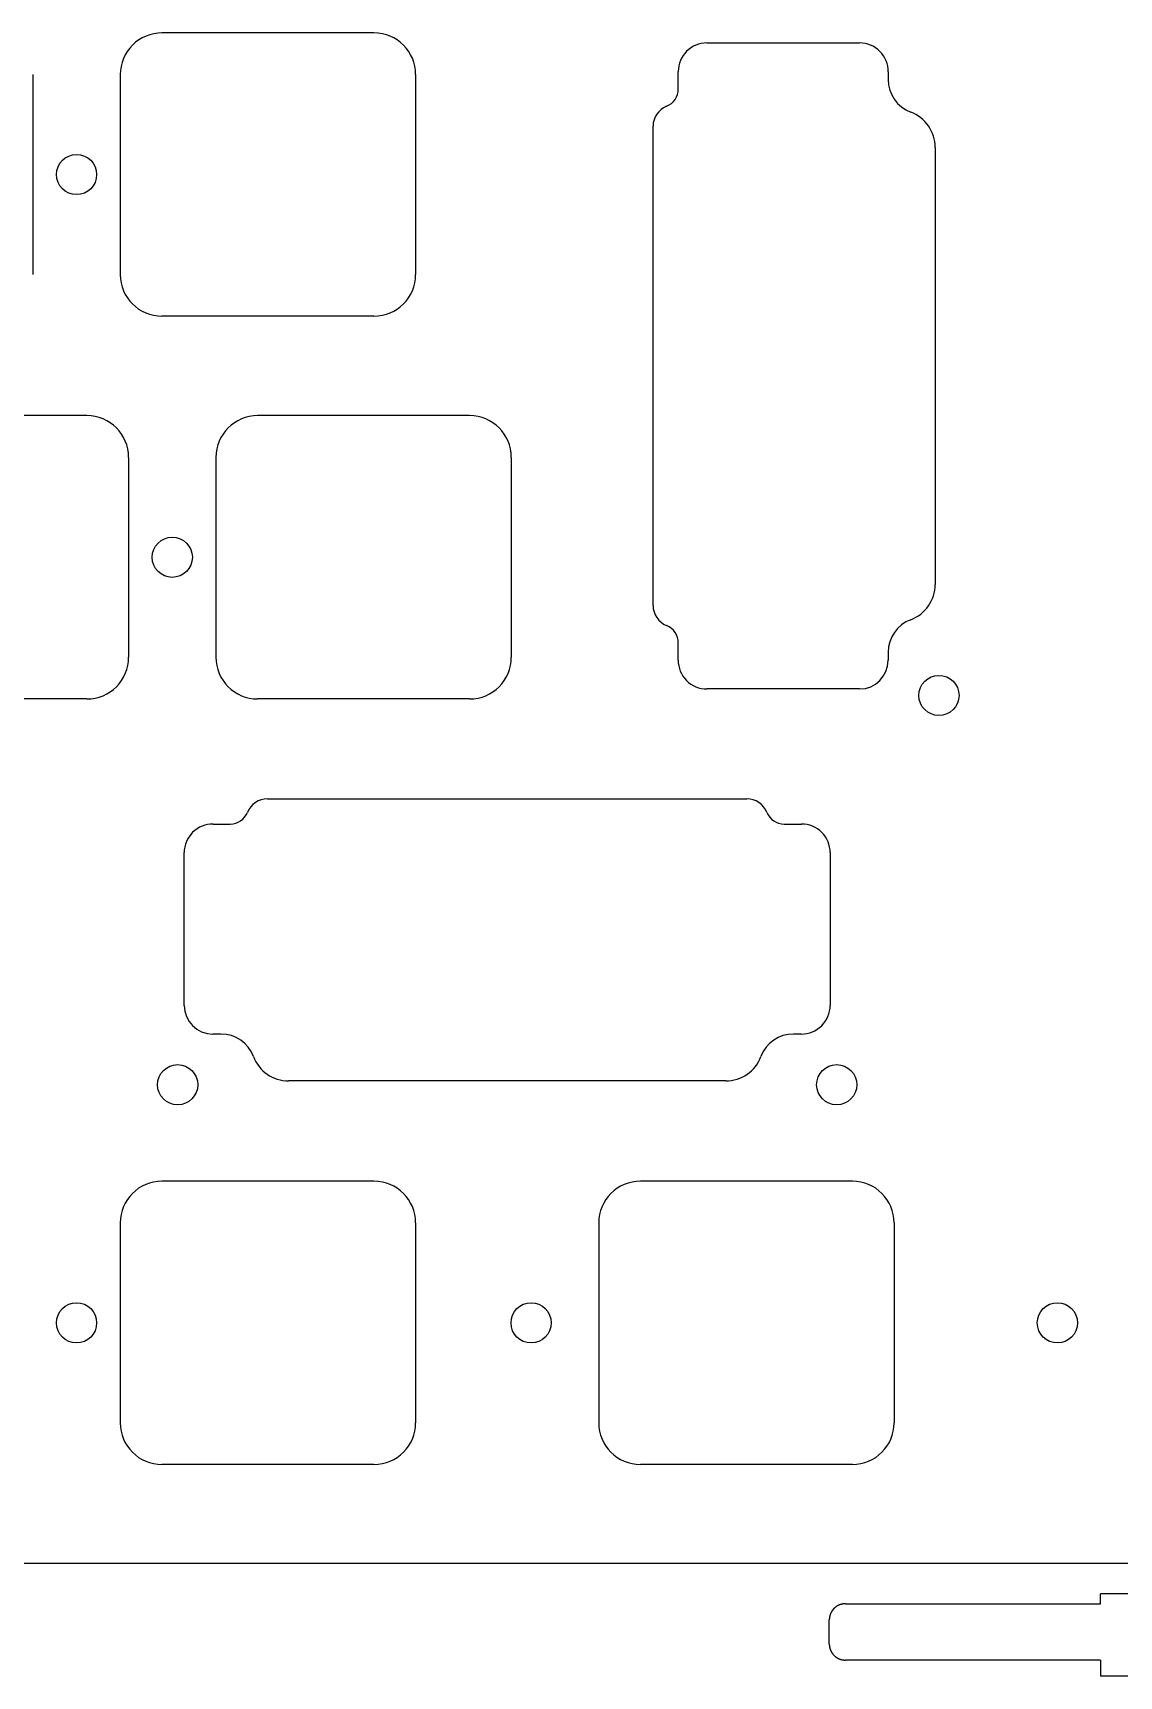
# Model space of a CAD drawing. Header units: millimetres. Extents: x -11 to 340, y -118 to 18.
# Drawn here: x 226.4 to 280.5, y -117.6 to -35.8 of the extents above; entities that cross this region are included whole.
import ezdxf

# ---------------------------------------------------------------- set-up
doc = ezdxf.new("R2010")
doc.units = ezdxf.units.MM
doc.header["$MEASUREMENT"] = 0
doc.layers.add('BLACK', color=7, linetype='CONTINUOUS')

msp = doc.modelspace()

# ---------------------------------------------------------------- linework, layer by layer
at = {"layer": 'BLACK', "linetype": 'Continuous'}
for p, q in [((232.850001, -35.812502), (232.850001, -35.8125)), ((243.4, -35.8125), (232.850001, -35.8125)), ((259.96831, -36.312135), (267.56915, -36.312135)), ((226.425001, -37.8875), (226.425001, -47.8375)), ((230.775001, -37.8875), (230.775001, -47.8375)), ((245.475001, -37.8875), (245.475001, -47.8375)), ((258.54331, -38.602725), (258.54331, -37.737125)), ((268.99419, -37.749042), (268.99419, -38.141175)), ((257.29115, -64.315125), (257.29115, -40.459925)), ((271.33066, -41.512075), (271.33066, -63.262925)), ((243.400001, -49.9125), (232.85, -49.9125)), ((243.400001, -49.912501), (243.400001, -49.9125)), ((229.1125, -54.8625), (218.562501, -54.8625)), ((248.1625, -54.8625), (237.612499, -54.8625)), ((231.187501, -56.9375), (231.187501, -66.8875)), ((235.5375, -56.9375), (235.5375, -66.887501)), ((250.2375, -56.9375), (250.2375, -66.8875)), ((257.291161, -64.315125), (257.29115, -64.315125)), ((258.543298, -66.172425), (258.54331, -66.172425)), ((258.54331, -67.025988), (258.54331, -66.172425)), ((268.99419, -66.633925), (268.99419, -67.038025)), ((267.56919, -68.463015), (259.96845, -68.463015)), ((229.112501, -68.9625), (218.5625, -68.9625)), ((229.112501, -68.962501), (229.112501, -68.9625)), ((248.1625, -68.9625), (237.6125, -68.9625)), ((238.103625, -73.9349), (261.958825, -73.9349)), ((238.103625, -73.934911), (238.103625, -73.9349)), ((235.392762, -75.18706), (236.246325, -75.18706)), ((236.246325, -75.187048), (236.246325, -75.18706)), ((263.816025, -75.18706), (264.681625, -75.18706)), ((233.955735, -84.21294), (233.955735, -76.6122)), ((266.106615, -76.61206), (266.106615, -84.2129)), ((235.784825, -85.63794), (235.380725, -85.63794)), ((264.669708, -85.63794), (264.277575, -85.63794)), ((260.906675, -87.97441), (239.155825, -87.97441)), ((243.4, -92.9625), (232.849999, -92.9625)), ((267.2125, -92.9625), (256.662499, -92.9625)), ((230.775, -95.0375), (230.775, -104.987501)), ((245.475, -95.0375), (245.475, -104.9875)), ((254.5875, -95.0375), (254.5875, -104.987501)), ((269.2875, -95.0375), (269.2875, -104.9875)), ((243.4, -107.0625), (232.85, -107.0625)), ((267.2125, -107.0625), (256.6625, -107.0625)), ((286.3125, -111.9925), (221.893425, -111.9925)), ((279.5625, -113.995029), (279.5625, -113.4925)), ((286.3125, -113.4925), (279.5625, -113.4925)), ((266.121144, -114.493817), (266.11965, -114.497516)), ((266.122656, -114.490126), (266.121144, -114.493817)), ((266.124187, -114.486441), (266.122656, -114.490126)), ((266.125736, -114.482766), (266.124187, -114.486441)), ((266.127304, -114.479096), (266.125736, -114.482766)), ((266.12889, -114.475436), (266.127304, -114.479096)), ((266.130495, -114.471781), (266.12889, -114.475436)), ((266.132118, -114.468136), (266.130495, -114.471781)), ((266.13376, -114.464497), (266.132118, -114.468136)), ((266.13542, -114.460868), (266.13376, -114.464497)), ((266.137098, -114.457245), (266.13542, -114.460868)), ((266.138795, -114.453632), (266.137098, -114.457245)), ((266.14051, -114.450026), (266.138795, -114.453632)), ((266.142243, -114.44643), (266.14051, -114.450026)), ((266.143995, -114.44284), (266.142243, -114.44643)), ((266.145764, -114.43926), (266.143995, -114.44284)), ((266.147552, -114.435687), (266.145764, -114.43926)), ((266.149357, -114.432125), (266.147552, -114.435687)), ((266.151181, -114.428569), (266.149357, -114.432125)), ((266.153022, -114.425024), (266.151181, -114.428569)), ((266.154882, -114.421487), (266.153022, -114.425024)), ((266.15676, -114.41796), (266.154882, -114.421487)), ((266.158655, -114.41444), (266.15676, -114.41796)), ((266.160568, -114.410931), (266.158655, -114.41444)), ((266.162499, -114.40743), (266.160568, -114.410931)), ((266.164448, -114.40394), (266.162499, -114.40743)), ((266.166414, -114.400457), (266.164448, -114.40394)), ((266.168398, -114.396986), (266.166414, -114.400457)), ((266.1704, -114.393523), (266.168398, -114.396986)), ((266.172418, -114.390071), (266.1704, -114.393523)), ((266.174455, -114.386627), (266.172418, -114.390071)), ((266.176509, -114.383194), (266.174455, -114.386627)), ((266.17858, -114.379771), (266.176509, -114.383194)), ((266.180668, -114.376358), (266.17858, -114.379771)), ((266.182775, -114.372954), (266.180668, -114.376358)), ((266.184897, -114.369562), (266.182775, -114.372954)), ((266.187038, -114.366179), (266.184897, -114.369562)), ((266.189195, -114.362807), (266.187038, -114.366179)), ((266.191369, -114.359445), (266.189195, -114.362807)), ((266.19356, -114.356095), (266.191369, -114.359445)), ((266.195769, -114.352754), (266.19356, -114.356095)), ((266.197994, -114.349425), (266.195769, -114.352754)), ((266.200236, -114.346105), (266.197994, -114.349425)), ((266.202495, -114.342798), (266.200236, -114.346105)), ((266.20477, -114.339501), (266.202495, -114.342798)), ((266.207062, -114.336215), (266.20477, -114.339501)), ((266.209371, -114.33294), (266.207062, -114.336215)), ((266.211696, -114.329678), (266.209371, -114.33294)), ((266.214038, -114.326425), (266.211696, -114.329678)), ((266.216396, -114.323185), (266.214038, -114.326425)), ((266.21877, -114.319956), (266.216396, -114.323185)), ((266.221161, -114.316739), (266.21877, -114.319956)), ((266.223568, -114.313534), (266.221161, -114.316739)), ((266.225991, -114.31034), (266.223568, -114.313534)), ((266.22843, -114.307158), (266.225991, -114.31034)), ((266.230885, -114.303989), (266.22843, -114.307158)), ((266.233356, -114.300831), (266.230885, -114.303989)), ((266.235843, -114.297686), (266.233356, -114.300831)), ((266.238346, -114.294552), (266.235843, -114.297686)), ((266.240864, -114.291432), (266.238346, -114.294552)), ((266.243399, -114.288323), (266.240864, -114.291432)), ((266.245948, -114.285227), (266.243399, -114.288323)), ((266.248514, -114.282144), (266.245948, -114.285227)), ((266.251094, -114.279073), (266.248514, -114.282144)), ((266.253691, -114.276015), (266.251094, -114.279073)), ((266.256302, -114.27297), (266.253691, -114.276015)), ((266.258929, -114.269938), (266.256302, -114.27297)), ((266.261571, -114.266919), (266.258929, -114.269938)), ((266.264228, -114.263913), (266.261571, -114.266919)), ((266.2669, -114.26092), (266.264228, -114.263913)), ((266.269587, -114.257941), (266.2669, -114.26092)), ((266.272289, -114.254975), (266.269587, -114.257941)), ((266.275006, -114.252022), (266.272289, -114.254975)), ((266.277738, -114.249083), (266.275006, -114.252022)), ((266.280484, -114.246158), (266.277738, -114.249083)), ((266.283244, -114.243246), (266.280484, -114.246158)), ((266.28602, -114.240348), (266.283244, -114.243246)), ((266.288809, -114.237464), (266.28602, -114.240348)), ((266.291613, -114.234593), (266.288809, -114.237464)), ((266.294432, -114.231737), (266.291613, -114.234593)), ((266.300111, -114.226067), (266.294432, -114.231737)), ((266.305846, -114.220454), (266.300111, -114.226067)), ((266.311636, -114.214899), (266.305846, -114.220454)), ((266.317482, -114.209401), (266.311636, -114.214899)), ((266.323381, -114.203963), (266.317482, -114.209401)), ((266.329334, -114.198584), (266.323381, -114.203963)), ((266.33534, -114.193266), (266.329334, -114.198584)), ((266.341398, -114.188008), (266.33534, -114.193266)), ((266.347508, -114.182811), (266.341398, -114.188008)), ((266.353668, -114.177676), (266.347508, -114.182811)), ((266.359878, -114.172603), (266.353668, -114.177676)), ((266.366138, -114.167593), (266.359878, -114.172603)), ((266.372446, -114.162647), (266.366138, -114.167593)), ((266.378803, -114.157765), (266.372446, -114.162647)), ((266.385206, -114.152947), (266.378803, -114.157765)), ((266.391657, -114.148194), (266.385206, -114.152947)), ((266.398153, -114.143507), (266.391657, -114.148194)), ((266.404694, -114.138885), (266.398153, -114.143507)), ((266.41128, -114.134331), (266.404694, -114.138885)), ((266.417909, -114.129843), (266.41128, -114.134331)), ((266.424582, -114.125422), (266.417909, -114.129843)), ((266.431297, -114.12107), (266.424582, -114.125422)), ((266.438054, -114.116785), (266.431297, -114.12107)), ((266.444851, -114.11257), (266.438054, -114.116785)), ((266.451689, -114.108423), (266.444851, -114.11257)), ((266.458566, -114.104346), (266.451689, -114.108423)), ((266.465482, -114.100339), (266.458566, -114.104346)), ((266.472436, -114.096402), (266.465482, -114.100339)), ((266.479427, -114.092536), (266.472436, -114.096402)), ((266.486455, -114.088741), (266.479427, -114.092536)), ((266.493519, -114.085017), (266.486455, -114.088741)), ((266.500618, -114.081366), (266.493519, -114.085017)), ((266.507752, -114.077786), (266.500618, -114.081366)), ((266.51492, -114.074278), (266.507752, -114.077786)), ((266.522121, -114.070844), (266.51492, -114.074278)), ((266.529354, -114.067482), (266.522121, -114.070844)), ((266.53662, -114.064194), (266.529354, -114.067482)), ((266.543916, -114.060979), (266.53662, -114.064194)), ((266.551243, -114.057838), (266.543916, -114.060979)), ((266.5586, -114.054772), (266.551243, -114.057838)), ((266.565986, -114.051779), (266.5586, -114.054772)), ((266.573401, -114.048862), (266.565986, -114.051779)), ((266.580844, -114.046019), (266.573401, -114.048862)), ((266.588314, -114.043251), (266.580844, -114.046019)), ((266.59581, -114.040559), (266.588314, -114.043251)), ((266.603333, -114.037942), (266.59581, -114.040559)), ((266.61088, -114.035401), (266.603333, -114.037942)), ((266.618453, -114.032936), (266.61088, -114.035401)), ((266.62605, -114.030547), (266.618453, -114.032936)), ((266.63367, -114.028235), (266.62605, -114.030547)), ((266.641314, -114.025999), (266.63367, -114.028235)), ((266.64898, -114.02384), (266.641314, -114.025999)), ((266.656667, -114.021757), (266.64898, -114.02384)), ((266.664376, -114.019752), (266.656667, -114.021757)), ((266.672106, -114.017824), (266.664376, -114.019752)), ((266.679856, -114.015973), (266.672106, -114.017824)), ((266.687625, -114.0142), (266.679856, -114.015973)), ((266.695414, -114.012504), (266.687625, -114.0142)), ((266.70322, -114.010886), (266.695414, -114.012504)), ((266.711045, -114.009346), (266.70322, -114.010886)), ((266.718888, -114.007884), (266.711045, -114.009346)), ((266.726747, -114.0065), (266.718888, -114.007884)), ((266.734623, -114.005194), (266.726747, -114.0065)), ((266.742515, -114.003967), (266.734623, -114.005194)), ((266.750422, -114.002818), (266.742515, -114.003967)), ((266.758345, -114.001748), (266.750422, -114.002818)), ((266.766282, -114.000756), (266.758345, -114.001748)), ((266.774233, -113.999843), (266.766282, -114.000756)), ((266.782197, -113.999009), (266.774233, -113.999843)), ((266.790175, -113.998254), (266.782197, -113.999009)), ((266.798166, -113.997578), (266.790175, -113.998254)), ((266.806169, -113.996982), (266.798166, -113.997578)), ((266.814184, -113.996464), (266.806169, -113.996982)), ((266.82221, -113.996026), (266.814184, -113.996464)), ((266.830248, -113.995667), (266.82221, -113.996026)), ((266.838296, -113.995388), (266.830248, -113.995667)), ((266.846354, -113.995189), (266.838296, -113.995388)), ((266.854422, -113.995069), (266.846354, -113.995189)), ((266.8625, -113.995029), (266.854422, -113.995069)), ((266.8625, -113.995029), (279.5625, -113.995029)), ((266.062514, -114.790256), (266.0625, -114.794301)), ((266.0625, -114.794301), (266.0625, -114.795029)), ((266.0625, -115.995029), (266.0625, -114.795029)), ((266.062548, -114.786215), (266.062514, -114.790256)), ((266.062601, -114.782174), (266.062548, -114.786215)), ((266.062675, -114.778138), (266.062601, -114.782174)), ((266.062768, -114.774102), (266.062675, -114.778138)), ((266.062882, -114.770071), (266.062768, -114.774102)), ((266.063015, -114.76604), (266.062882, -114.770071)), ((266.063169, -114.762014), (266.063015, -114.76604)), ((266.063342, -114.757988), (266.063169, -114.762014)), ((266.063536, -114.753968), (266.063342, -114.757988)), ((266.063749, -114.749948), (266.063536, -114.753968)), ((266.063982, -114.745933), (266.063749, -114.749948)), ((266.064235, -114.741918), (266.063982, -114.745933)), ((266.064508, -114.737909), (266.064235, -114.741918)), ((266.064801, -114.733901), (266.064508, -114.737909)), ((266.065113, -114.729898), (266.064801, -114.733901)), ((266.065446, -114.725895), (266.065113, -114.729898)), ((266.065798, -114.721899), (266.065446, -114.725895)), ((266.06617, -114.717903), (266.065798, -114.721899)), ((266.066562, -114.713912), (266.06617, -114.717903)), ((266.066974, -114.709923), (266.066562, -114.713912)), ((266.067405, -114.705939), (266.066974, -114.709923)), ((266.067856, -114.701957), (266.067405, -114.705939)), ((266.068327, -114.69798), (266.067856, -114.701957)), ((266.068818, -114.694004), (266.068327, -114.69798)), ((266.069328, -114.690035), (266.068818, -114.694004)), ((266.069858, -114.686066), (266.069328, -114.690035)), ((266.070408, -114.682104), (266.069858, -114.686066)), ((266.070978, -114.678143), (266.070408, -114.682104)), ((266.071567, -114.674189), (266.070978, -114.678143)), ((266.072176, -114.670235), (266.071567, -114.674189)), ((266.072804, -114.666289), (266.072176, -114.670235)), ((266.073453, -114.662344), (266.072804, -114.666289)), ((266.07412, -114.658405), (266.073453, -114.662344)), ((266.074808, -114.654468), (266.07412, -114.658405)), ((266.075515, -114.650538), (266.074808, -114.654468)), ((266.076242, -114.646609), (266.075515, -114.650538)), ((266.076987, -114.642688), (266.076242, -114.646609)), ((266.077753, -114.638768), (266.076987, -114.642688)), ((266.078538, -114.634855), (266.077753, -114.638768)), ((266.079343, -114.630945), (266.078538, -114.634855)), ((266.080167, -114.627041), (266.079343, -114.630945)), ((266.081011, -114.623139), (266.080167, -114.627041)), ((266.081874, -114.619245), (266.081011, -114.623139)), ((266.082757, -114.615353), (266.081874, -114.619245)), ((266.083659, -114.611469), (266.082757, -114.615353)), ((266.08458, -114.607587), (266.083659, -114.611469)), ((266.085521, -114.603712), (266.08458, -114.607587)), ((266.086481, -114.59984), (266.085521, -114.603712)), ((266.087461, -114.595976), (266.086481, -114.59984)), ((266.08846, -114.592114), (266.087461, -114.595976)), ((266.089478, -114.58826), (266.08846, -114.592114)), ((266.090515, -114.584409), (266.089478, -114.58826)), ((266.091572, -114.580566), (266.090515, -114.584409)), ((266.092648, -114.576726), (266.091572, -114.580566)), ((266.093743, -114.572894), (266.092648, -114.576726)), ((266.094858, -114.569065), (266.093743, -114.572894)), ((266.095991, -114.565244), (266.094858, -114.569065)), ((266.097144, -114.561427), (266.095991, -114.565244)), ((266.098316, -114.557618), (266.097144, -114.561427)), ((266.099507, -114.553813), (266.098316, -114.557618)), ((266.100717, -114.550016), (266.099507, -114.553813)), ((266.101947, -114.546222), (266.100717, -114.550016)), ((266.103195, -114.542438), (266.101947, -114.546222)), ((266.104462, -114.538657), (266.103195, -114.542438)), ((266.105748, -114.534884), (266.104462, -114.538657)), ((266.107054, -114.531116), (266.105748, -114.534884)), ((266.108378, -114.527357), (266.107054, -114.531116)), ((266.109721, -114.523602), (266.108378, -114.527357)), ((266.111083, -114.519856), (266.109721, -114.523602)), ((266.112464, -114.516114), (266.111083, -114.519856)), ((266.113864, -114.512381), (266.112464, -114.516114)), ((266.115282, -114.508654), (266.113864, -114.512381)), ((266.116719, -114.504935), (266.115282, -114.508654)), ((266.118176, -114.501221), (266.116719, -114.504935)), ((266.11965, -114.497516), (266.118176, -114.501221)), ((266.0625, -115.995029), (266.06254, -116.003107)), ((266.06254, -116.003107), (266.06266, -116.011175)), ((266.06266, -116.011175), (266.062859, -116.019233)), ((266.062859, -116.019233), (266.063138, -116.027282)), ((266.063138, -116.027282), (266.063497, -116.035319)), ((266.063497, -116.035319), (266.063935, -116.043345)), ((266.063935, -116.043345), (266.064453, -116.05136)), ((266.064453, -116.05136), (266.065049, -116.059363)), ((266.065049, -116.059363), (266.065725, -116.067354)), ((266.065725, -116.067354), (266.06648, -116.075332)), ((266.06648, -116.075332), (266.067314, -116.083296)), ((266.067314, -116.083296), (266.068227, -116.091247)), ((266.068227, -116.091247), (266.069219, -116.099184)), ((266.069219, -116.099184), (266.070289, -116.107107)), ((266.070289, -116.107107), (266.071438, -116.115014)), ((266.071438, -116.115014), (266.072665, -116.122906)), ((266.072665, -116.122906), (266.073971, -116.130782)), ((266.073971, -116.130782), (266.075355, -116.138641)), ((266.075355, -116.138641), (266.076817, -116.146484)), ((266.076817, -116.146484), (266.078357, -116.154309)), ((266.078357, -116.154309), (266.079975, -116.162116)), ((266.079975, -116.162116), (266.081671, -116.169904)), ((266.081671, -116.169904), (266.083444, -116.177674)), ((266.083444, -116.177674), (266.085295, -116.185423)), ((266.085295, -116.185423), (266.087223, -116.193153)), ((266.087223, -116.193153), (266.089228, -116.200862)), ((266.089228, -116.200862), (266.091311, -116.20855)), ((266.091311, -116.20855), (266.09347, -116.216215)), ((266.09347, -116.216215), (266.095706, -116.223859)), ((266.095706, -116.223859), (266.098018, -116.231479)), ((266.098018, -116.231479), (266.100407, -116.239076)), ((266.100407, -116.239076), (266.102872, -116.246649)), ((266.102872, -116.246649), (266.105413, -116.254197)), ((266.105413, -116.254197), (266.10803, -116.261719)), ((266.10803, -116.261719), (266.110722, -116.269216)), ((266.110722, -116.269216), (266.11349, -116.276686)), ((266.11349, -116.276686), (266.116333, -116.284128)), ((266.116333, -116.284128), (266.11925, -116.291543)), ((266.11925, -116.291543), (266.122243, -116.298929)), ((266.122243, -116.298929), (266.125309, -116.306286)), ((266.125309, -116.306286), (266.12845, -116.313613)), ((266.12845, -116.313613), (266.131665, -116.32091)), ((266.131665, -116.32091), (266.134953, -116.328175)), ((266.134953, -116.328175), (266.138315, -116.335408)), ((266.138315, -116.335408), (266.141749, -116.342609)), ((266.141749, -116.342609), (266.145257, -116.349777)), ((266.145257, -116.349777), (266.148837, -116.356911)), ((266.148837, -116.356911), (266.152488, -116.36401)), ((266.152488, -116.36401), (266.156212, -116.371074)), ((266.156212, -116.371074), (266.160007, -116.378102)), ((266.160007, -116.378102), (266.163873, -116.385094)), ((266.163873, -116.385094), (266.16781, -116.392048)), ((266.16781, -116.392048), (266.171817, -116.398964)), ((266.171817, -116.398964), (266.175894, -116.405841)), ((266.175894, -116.405841), (266.18004, -116.412678)), ((266.18004, -116.412678), (266.184256, -116.419476)), ((266.184256, -116.419476), (266.18854, -116.426232)), ((266.18854, -116.426232), (266.192893, -116.432947)), ((266.192893, -116.432947), (266.197314, -116.43962)), ((266.197314, -116.43962), (266.201801, -116.446249)), ((266.201801, -116.446249), (266.206356, -116.452835)), ((266.206356, -116.452835), (266.210978, -116.459376)), ((266.210978, -116.459376), (266.215665, -116.465873)), ((266.215665, -116.465873), (266.220418, -116.472323)), ((266.220418, -116.472323), (266.225236, -116.478726)), ((266.225236, -116.478726), (266.230118, -116.485083)), ((266.230118, -116.485083), (266.235064, -116.491391)), ((266.235064, -116.491391), (266.240074, -116.497651)), ((266.240074, -116.497651), (266.245147, -116.503861)), ((266.245147, -116.503861), (266.250282, -116.510021)), ((266.250282, -116.510021), (266.255478, -116.516131)), ((266.255478, -116.516131), (266.260736, -116.522189)), ((266.260736, -116.522189), (266.266055, -116.528195)), ((266.266055, -116.528195), (266.271434, -116.534148)), ((266.271434, -116.534148), (266.276872, -116.540047)), ((266.276872, -116.540047), (266.282369, -116.545893)), ((266.282369, -116.545893), (266.287925, -116.551683)), ((266.287925, -116.551683), (266.293538, -116.557418)), ((266.293538, -116.557418), (266.299208, -116.563097)), ((266.299208, -116.563097), (266.302064, -116.565916)), ((266.302064, -116.565916), (266.304934, -116.56872)), ((266.304934, -116.56872), (266.307818, -116.571509)), ((266.307818, -116.571509), (266.310717, -116.574285)), ((266.310717, -116.574285), (266.313628, -116.577045)), ((266.313628, -116.577045), (266.316554, -116.579792)), ((266.316554, -116.579792), (266.319493, -116.582523)), ((266.319493, -116.582523), (266.322446, -116.58524)), ((266.322446, -116.58524), (266.325412, -116.587942)), ((266.325412, -116.587942), (266.328391, -116.590629)), ((266.328391, -116.590629), (266.331384, -116.593301)), ((266.331384, -116.593301), (266.33439, -116.595958)), ((266.33439, -116.595958), (266.337409, -116.5986)), ((266.337409, -116.5986), (266.340441, -116.601227)), ((266.340441, -116.601227), (266.343486, -116.603838)), ((266.343486, -116.603838), (266.346544, -116.606435)), ((266.346544, -116.606435), (266.349614, -116.609015)), ((266.349614, -116.609015), (266.352698, -116.611581)), ((266.352698, -116.611581), (266.355794, -116.61413)), ((266.355794, -116.61413), (266.358902, -116.616665)), ((266.358902, -116.616665), (266.362023, -116.619183)), ((266.362023, -116.619183), (266.365156, -116.621686)), ((266.365156, -116.621686), (266.368302, -116.624173)), ((266.368302, -116.624173), (266.371459, -116.626644)), ((266.371459, -116.626644), (266.374629, -116.629099)), ((266.374629, -116.629099), (266.377811, -116.631538)), ((266.377811, -116.631538), (266.381004, -116.633961)), ((266.381004, -116.633961), (266.38421, -116.636368)), ((266.38421, -116.636368), (266.387427, -116.638759)), ((266.387427, -116.638759), (266.390656, -116.641133)), ((266.390656, -116.641133), (266.393896, -116.643491)), ((266.393896, -116.643491), (266.397148, -116.645833)), ((266.397148, -116.645833), (266.400411, -116.648158)), ((266.400411, -116.648158), (266.403686, -116.650467)), ((266.403686, -116.650467), (266.406971, -116.652759)), ((266.406971, -116.652759), (266.410269, -116.655035)), ((266.410269, -116.655035), (266.413576, -116.657293)), ((266.413576, -116.657293), (266.416895, -116.659535)), ((266.416895, -116.659535), (266.420224, -116.66176)), ((266.420224, -116.66176), (266.423565, -116.663969)), ((266.423565, -116.663969), (266.426916, -116.66616)), ((266.426916, -116.66616), (266.430278, -116.668334)), ((266.430278, -116.668334), (266.43365, -116.670491)), ((266.43365, -116.670491), (266.437033, -116.672632)), ((266.437033, -116.672632), (266.440425, -116.674754)), ((266.440425, -116.674754), (266.443829, -116.676861)), ((266.443829, -116.676861), (266.447241, -116.678949)), ((266.447241, -116.678949), (266.450665, -116.68102)), ((266.450665, -116.68102), (266.454098, -116.683074)), ((266.454098, -116.683074), (266.457541, -116.685111)), ((266.457541, -116.685111), (266.460993, -116.687129)), ((266.460993, -116.687129), (266.464457, -116.689131)), ((266.464457, -116.689131), (266.467928, -116.691115)), ((266.467928, -116.691115), (266.47141, -116.693081)), ((266.47141, -116.693081), (266.474901, -116.69503)), ((266.474901, -116.69503), (266.478402, -116.696961)), ((266.478402, -116.696961), (266.481911, -116.698874)), ((266.481911, -116.698874), (266.48543, -116.700769)), ((266.48543, -116.700769), (266.488957, -116.702647)), ((266.488957, -116.702647), (266.492495, -116.704507)), ((266.492495, -116.704507), (266.49604, -116.706348)), ((266.49604, -116.706348), (266.499595, -116.708172)), ((266.499595, -116.708172), (266.503158, -116.709977)), ((266.503158, -116.709977), (266.506731, -116.711765)), ((266.506731, -116.711765), (266.51031, -116.713534)), ((266.51031, -116.713534), (266.5139, -116.715286)), ((266.5139, -116.715286), (266.517497, -116.717019)), ((266.517497, -116.717019), (266.521103, -116.718734)), ((266.521103, -116.718734), (266.524716, -116.720431)), ((266.524716, -116.720431), (266.528339, -116.722109)), ((266.528339, -116.722109), (266.531968, -116.723769)), ((266.531968, -116.723769), (266.535607, -116.725411)), ((266.535607, -116.725411), (266.539252, -116.727034)), ((266.539252, -116.727034), (266.542906, -116.728639)), ((266.542906, -116.728639), (266.546567, -116.730225)), ((266.546567, -116.730225), (266.550236, -116.731793)), ((266.550236, -116.731793), (266.553912, -116.733342)), ((266.553912, -116.733342), (266.557597, -116.734873)), ((266.557597, -116.734873), (266.561287, -116.736385)), ((266.561287, -116.736385), (266.564987, -116.737879)), ((266.564987, -116.737879), (266.568691, -116.739353)), ((266.568691, -116.739353), (266.572405, -116.74081)), ((266.572405, -116.74081), (266.576124, -116.742247)), ((266.576124, -116.742247), (266.579852, -116.743665)), ((266.579852, -116.743665), (266.583585, -116.745065)), ((266.583585, -116.745065), (266.587326, -116.746446)), ((266.587326, -116.746446), (266.591073, -116.747808)), ((266.591073, -116.747808), (266.594828, -116.749151)), ((266.594828, -116.749151), (266.598587, -116.750475)), ((266.598587, -116.750475), (266.602355, -116.751781)), ((266.602355, -116.751781), (266.606127, -116.753067)), ((266.606127, -116.753067), (266.609908, -116.754334)), ((266.609908, -116.754334), (266.613693, -116.755582)), ((266.613693, -116.755582), (266.617486, -116.756812)), ((266.617486, -116.756812), (266.621283, -116.758022)), ((266.621283, -116.758022), (266.625089, -116.759213)), ((266.625089, -116.759213), (266.628898, -116.760385)), ((266.628898, -116.760385), (266.632715, -116.761538)), ((266.632715, -116.761538), (266.636536, -116.762671)), ((266.636536, -116.762671), (266.640365, -116.763786)), ((266.640365, -116.763786), (266.644197, -116.764881)), ((266.644197, -116.764881), (266.648037, -116.765957)), ((266.648037, -116.765957), (266.65188, -116.767014)), ((266.65188, -116.767014), (266.655731, -116.768051)), ((266.655731, -116.768051), (266.659585, -116.769069)), ((266.659585, -116.769069), (266.663446, -116.770068)), ((266.663446, -116.770068), (266.667311, -116.771048)), ((266.667311, -116.771048), (266.671183, -116.772008)), ((266.671183, -116.772008), (266.675057, -116.772949)), ((266.675057, -116.772949), (266.678939, -116.77387)), ((266.678939, -116.77387), (266.682824, -116.774772)), ((266.682824, -116.774772), (266.686716, -116.775655)), ((266.686716, -116.775655), (266.69061, -116.776518)), ((266.69061, -116.776518), (266.694512, -116.777362)), ((266.694512, -116.777362), (266.698415, -116.778186)), ((266.698415, -116.778186), (266.702326, -116.778991)), ((266.702326, -116.778991), (266.706239, -116.779776)), ((266.706239, -116.779776), (266.710158, -116.780542)), ((266.710158, -116.780542), (266.71408, -116.781287)), ((266.71408, -116.781287), (266.718008, -116.782014)), ((266.718008, -116.782014), (266.721939, -116.782721)), ((266.721939, -116.782721), (266.725876, -116.783409)), ((266.725876, -116.783409), (266.729814, -116.784076)), ((266.729814, -116.784076), (266.733759, -116.784725)), ((266.733759, -116.784725), (266.737706, -116.785353)), ((266.737706, -116.785353), (266.741659, -116.785962)), ((266.741659, -116.785962), (266.745614, -116.786551)), ((266.745614, -116.786551), (266.749575, -116.787121)), ((266.749575, -116.787121), (266.753537, -116.787671)), ((266.753537, -116.787671), (266.757505, -116.788201)), ((266.757505, -116.788201), (266.761475, -116.788711)), ((266.761475, -116.788711), (266.765451, -116.789202)), ((266.765451, -116.789202), (266.769427, -116.789673)), ((266.769427, -116.789673), (266.77341, -116.790124)), ((266.77341, -116.790124), (266.777394, -116.790555)), ((266.777394, -116.790555), (266.781383, -116.790967)), ((266.781383, -116.790967), (266.785373, -116.791359)), ((266.785373, -116.791359), (266.789369, -116.791731)), ((266.789369, -116.791731), (266.793366, -116.792083)), ((266.793366, -116.792083), (266.797369, -116.792416)), ((266.797369, -116.792416), (266.801372, -116.792728)), ((266.801372, -116.792728), (266.80538, -116.793021)), ((266.80538, -116.793021), (266.809389, -116.793294)), ((266.809389, -116.793294), (266.813404, -116.793547)), ((266.813404, -116.793547), (266.817419, -116.79378)), ((266.817419, -116.79378), (266.821439, -116.793993)), ((266.821439, -116.793993), (266.825459, -116.794187)), ((266.825459, -116.794187), (266.829485, -116.79436)), ((266.829485, -116.79436), (266.833511, -116.794514)), ((266.833511, -116.794514), (266.837542, -116.794647)), ((266.837542, -116.794647), (266.841573, -116.794761)), ((266.841573, -116.794761), (266.845609, -116.794854)), ((266.845609, -116.794854), (266.849645, -116.794928)), ((266.849645, -116.794928), (266.853686, -116.794981)), ((266.853686, -116.794981), (266.857727, -116.795015)), ((266.857727, -116.795015), (266.861772, -116.795029)), ((266.861772, -116.795029), (266.8625, -116.795029)), ((279.5625, -116.795029), (266.8625, -116.795029)), ((279.5625, -116.795029), (279.5625, -117.595029)), ((309.5625, -117.595029), (279.5625, -117.595029))]:
    msp.add_line(p, q, dxfattribs=at)
at = {"layer": 'BLACK'}
for centre in [(228.6, -42.8625), (233.3625, -61.9125), (271.51875, -68.7875), (233.63125, -88.1625), (266.43125, -88.1625), (228.599999, -100.0125), (251.221874, -100.0125), (277.415625, -100.0125)]:
    msp.add_circle(centre, 1, dxfattribs=at)
for centre, radius, start, end in [((232.85, -37.8875), 2.074999, 89.99997239, 180), ((243.4, -37.8875), 2.075, 0, 90), ((259.96825, -37.7371), 1.42494, 89.99758749, 180.00100523), ((267.56911, -37.73726), 1.425125, 359.52631186, 89.99839184), ((270.71913, -38.14117), 1.724936, 180.00016608, 249.45408213), ((257.61485, -38.6027), 0.92846, 292.02452102, 359.99845724), ((258.36614, -40.45996), 1.07499, 112.02370504, 179.99813454), ((269.45558, -41.51216), 1.875082, 0.0025973, 69.45098232), ((232.85, -47.8375), 2.075, 180, 270), ((243.4, -47.8375), 2.075001, 270.00002761, 0), ((229.1125, -56.9375), 2.075, 0, 90), ((237.612504, -56.937504), 2.075004, 90.00013806, 179.99988955), ((248.1625, -56.9375), 2.075, 0, 90), ((269.455665, -63.263038), 1.874995, 290.54692151, 0.00345303), ((258.366101, -64.315226), 1.07494, 179.99461656, 247.97750247), ((257.614921, -66.172376), 0.928376, 359.99697591, 67.97782841), ((270.719098, -66.633949), 1.724908, 110.54547839, 179.9992028), ((229.1125, -66.8875), 2.075001, 270.00002761, 0), ((237.612502, -66.887498), 2.075002, 180.00008284, 269.99994478), ((248.1625, -66.8875), 2.075, 270, 0), ((259.968342, -67.037933), 1.425082, 179.51974267, 270.00434217), ((267.569189, -67.038014), 1.425001, 270.00004021, 359.99955772), ((238.103524, -75.009851), 1.07494, 89.99461656, 157.97750247), ((261.95879, -75.00989), 1.07499, 22.02370504, 89.99813454), ((235.380817, -76.612092), 1.425082, 89.51974267, 180.00434217), ((236.246374, -74.258671), 0.928376, 269.99697591, 337.97782841), ((263.81605, -74.2586), 0.92846, 202.02452102, 269.99845724), ((264.68165, -76.612), 1.42494, 359.99758749, 90.00100523), ((235.380736, -84.212939), 1.425001, 180.00004021, 269.99955772), ((264.68149, -84.21286), 1.425125, 269.52631186, 359.99839184), ((235.784801, -87.362848), 1.724908, 20.54547839, 89.9992028), ((264.27758, -87.36288), 1.724936, 90.00016608, 159.45408213), ((239.155712, -86.099415), 1.874995, 200.54692151, 270.00345303), ((260.90659, -86.09933), 1.875082, 270.0025973, 339.45098232), ((232.850004, -95.037504), 2.075004, 90.00013806, 179.99988955), ((243.4, -95.0375), 2.075, 0, 90), ((256.662504, -95.037504), 2.075004, 90.00013806, 179.99988955), ((267.2125, -95.0375), 2.075, 0, 90), ((232.850002, -104.987498), 2.075002, 180.00008284, 269.99994478), ((243.4, -104.9875), 2.075, 270, 0), ((256.662502, -104.987498), 2.075002, 180.00008284, 269.99994478), ((267.2125, -104.9875), 2.075, 270, 0)]:
    msp.add_arc(centre, radius, start, end, dxfattribs=at)

doc.saveas('drawing.dxf')
